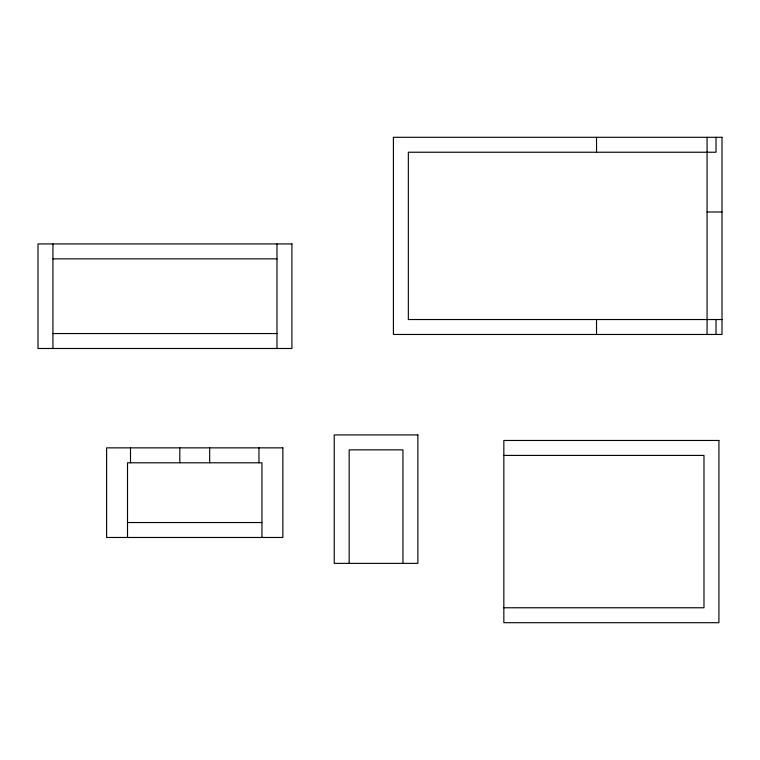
<?xml version="1.0" encoding="UTF-8"?>
<svg xmlns="http://www.w3.org/2000/svg" width="760" height="760" viewBox="0 0 760 760"><rect width="100%" height="100%" fill="white"/><g stroke="black" fill="none" stroke-linecap="round" stroke-linejoin="round"><path stroke-width="1.14" d="M707.066 211.983L722 211.983M52.934 258.865L276.982 258.865M722 319.533L408.338 319.533L408.338 152.237L716.024 152.237L716.024 137.303M52.934 333.555L276.982 333.555M503.842 455.411L703.988 455.411L703.988 607.762L503.842 607.762M127.518 522.538L261.944 522.538M716.024 319.533L716.024 334.466M707.066 137.303L707.066 334.466M596.533 137.303L596.533 152.237M596.533 319.533L596.533 334.466M402.933 563.369L402.933 449.853L349.163 449.853L349.163 563.369M276.982 243.931L276.982 348.488M261.944 537.472L261.944 462.792L127.518 462.792L127.518 537.472M258.96 447.858L258.96 462.792M209.665 447.858L209.665 462.792M179.797 447.858L179.797 462.792M130.501 447.858L130.501 462.792M52.934 243.931L52.934 348.488M722 137.303L393.404 137.303L393.404 334.466L722 334.466L722 137.303M291.916 243.931L38 243.931L38 348.488L291.916 348.488L291.916 243.931M417.867 434.919L334.229 434.919L334.229 563.369L417.867 563.369L417.867 434.919M718.922 440.467L503.842 440.467L503.842 622.697L718.922 622.697L718.922 440.467M282.853 447.858L106.609 447.858L106.609 537.472L282.853 537.472L282.853 447.858"/></g></svg>
